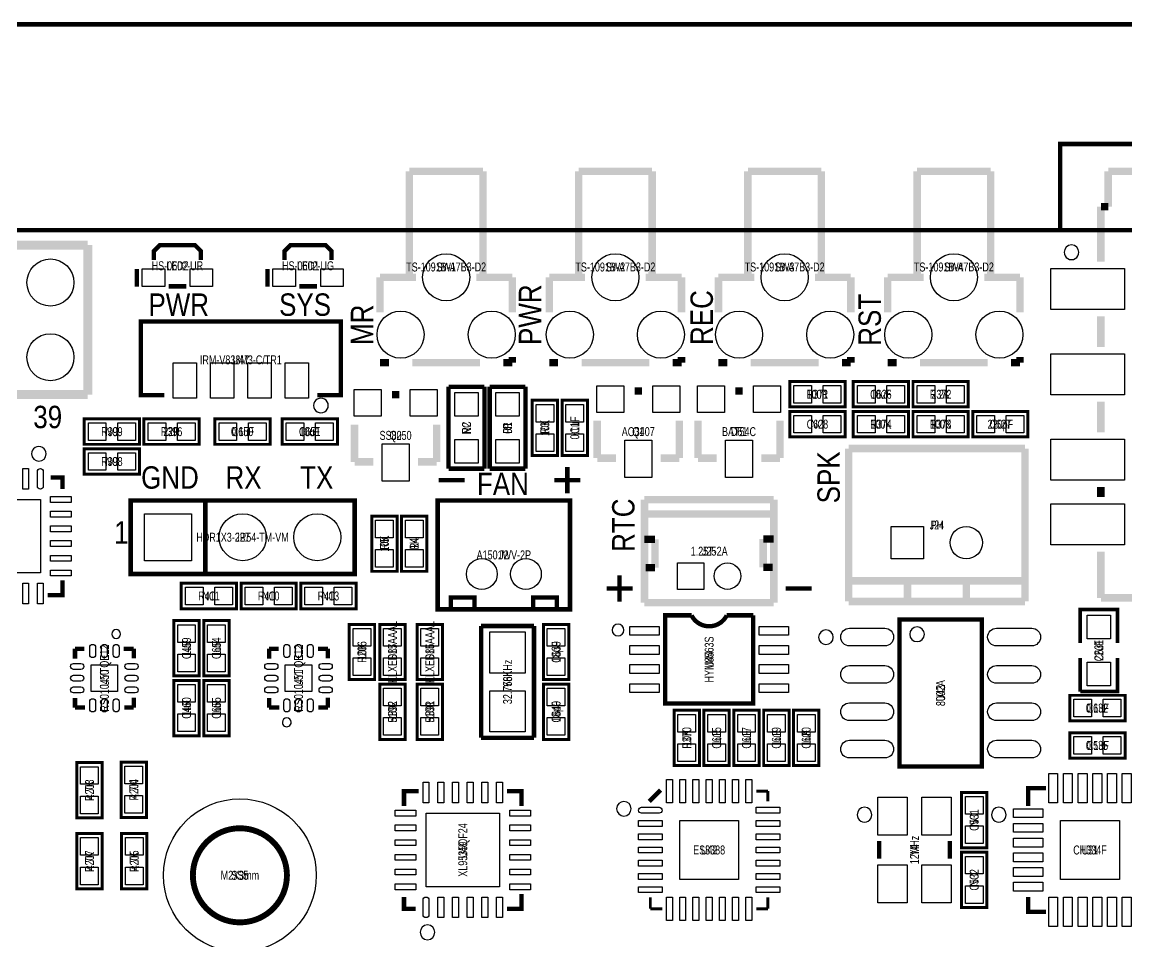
# Model space of a CAD drawing. Extents: x 0 to 125, y -10 to 88.
# Drawn here: x 55.75 to 93.33, y 55.8 to 87.08 of the extents above; entities that cross this region are included whole.
import ezdxf
from ezdxf.enums import TextEntityAlignment as Align

# ---------------------------------------------------------------- set-up
doc = ezdxf.new("R2010")
doc.units = 0
for name, color, linetype in [('BG_OUTLINE', 12, 'CONTINUOUS'), ('BG_SILKSCREEN_TOP', 7, 'CONTINUOUS'), ('CV_SILKSCREEN_TOP', 52, 'CONTINUOUS'), ('PG_SILKSCREEN_TOP', 7, 'CONTINUOUS'), ('PIN_TOP', 92, 'CONTINUOUS'), ('RD_SILKSCREEN_TOP', 12, 'CONTINUOUS')]:
    doc.layers.add(name, color=color, linetype=linetype)

msp = doc.modelspace()

# ---------------------------------------------------------------- linework, layer by layer
at = {"layer": 'BG_OUTLINE', "const_width": 0.1524}
for points in [[(2.999994, 80.000094), (2.999994, 81.500091), (0, 81.500091), (0, 85.000084, -0.414214), (1.999996, 87.00008), (123.000008, 87.00008, -0.414214), (125.000004, 85.000084), (125.000004, 81.500091), (122.00001, 81.500091), (122.00001, 80.000094)], [(125.000004, 77.0001), (125.000004, 2.999994, -0.414214), (122.00001, 0), (2.999994, 0, -0.414214), (0, 2.999994), (0, 77.0001, -0.414214), (2.999994, 80.000094), (122.00001, 80.000094, -0.414214), (125.000004, 77.0001)]]:
    msp.add_lwpolyline(points, format="xyb", dxfattribs=at)
msp.add_lwpolyline([(91.059, 80.01), (91.059, 82.931), (99.949, 82.931), (99.949, 80.01)], dxfattribs=at)
at = {"layer": 'BG_SILKSCREEN_TOP', "const_width": 0.1524}
for points in [[(74.295, 71.0565), (74.295, 71.9455)], [(69.9135, 71.501), (70.8025, 71.501)], [(73.8505, 71.501), (74.7395, 71.501)], [(76.073, 67.3735), (76.073, 68.2625)], [(75.6285, 67.818), (76.5175, 67.818)], [(81.7245, 67.818), (82.6135, 67.818)]]:
    msp.add_lwpolyline(points, dxfattribs=at)
at = {"layer": 'PG_SILKSCREEN_TOP'}
for points, const_width in [([(71.423886, 82.00009), (68.923789, 82.00009)], 0.254), ([(68.923789, 82.00009), (68.923789, 78.400199)], 0.254), ([(71.423886, 82.00009), (71.423886, 78.400199)], 0.254), ([(77.181202, 82.00009), (74.681105, 82.00009)], 0.254), ([(74.681105, 82.00009), (74.681105, 78.400199)], 0.254), ([(77.181202, 82.00009), (77.181202, 78.400199)], 0.254), ([(82.938518, 82.00009), (80.438422, 82.00009)], 0.254), ([(80.438422, 82.00009), (80.438422, 78.400199)], 0.254), ([(82.938518, 82.00009), (82.938518, 78.400199)], 0.254), ([(88.695835, 82.00009), (86.195738, 82.00009)], 0.254), ([(86.195738, 82.00009), (86.195738, 78.400199)], 0.254), ([(88.695835, 82.00009), (88.695835, 78.400199)], 0.254), ([(92.696868, 82.00009), (92.696868, 80.799889)], 0.254), ([(98.196781, 82.00009), (92.696868, 82.00009)], 0.254), ([(92.446983, 80.799889), (92.446983, 78.930983)], 0.254), ([(92.696868, 80.799889), (92.446983, 80.799889)], 0.254), ([(7.181977, 79.492094), (57.981977, 79.492094)], 0.3048), ([(57.981977, 79.492094), (57.981977, 74.412094)], 0.3048), ([(60.229877, 78.991384), (60.229877, 79.291205), (60.430588, 79.491789), (61.629366, 79.491789), (61.830077, 79.291205), (61.830077, 78.991384)], 0.149911), ([(64.674877, 78.991384), (64.674877, 79.291205), (64.875588, 79.491789), (66.074366, 79.491789), (66.275077, 79.291205), (66.275077, 78.991384)], 0.149911), ([(59.653272, 78.681605), (59.653272, 78.082089)], 0.149911), ([(64.098272, 78.681605), (64.098272, 78.082089)], 0.149911), ([(67.923766, 78.400199), (67.923766, 77.206399)], 0.254), ([(69.142788, 78.400199), (67.923766, 78.400199)], 0.254), ([(72.423884, 78.400199), (71.204988, 78.400199)], 0.254), ([(72.423884, 78.400199), (72.423884, 77.206399)], 0.254), ([(73.681082, 78.400199), (73.681082, 77.206399)], 0.254), ([(74.900104, 78.400199), (73.681082, 78.400199)], 0.254), ([(78.1812, 78.400199), (76.962305, 78.400199)], 0.254), ([(78.1812, 78.400199), (78.1812, 77.206399)], 0.254), ([(79.438398, 78.400199), (79.438398, 77.206399)], 0.254), ([(80.657421, 78.400199), (79.438398, 78.400199)], 0.254), ([(83.938516, 78.400199), (82.719621, 78.400199)], 0.254), ([(83.938516, 78.400199), (83.938516, 77.206399)], 0.254), ([(85.195715, 78.400199), (85.195715, 77.206399)], 0.254), ([(86.414737, 78.400199), (85.195715, 78.400199)], 0.254), ([(89.695833, 78.400199), (88.476938, 78.400199)], 0.254), ([(89.695833, 78.400199), (89.695833, 77.206399)], 0.254), ([(60.730282, 78.0923), (61.329672, 78.0923)], 0.149911), ([(65.175282, 78.0923), (65.774672, 78.0923)], 0.149911), ([(92.446983, 77.06868), (92.446983, 76.03109)], 0.254), ([(65.788972, 74.393069), (66.58897, 74.393069), (66.58897, 76.893064), (59.788984, 76.893064), (59.788984, 74.393069), (60.588982, 74.393069)], 0.150012), ([(68.226788, 75.500281), (67.923766, 75.500281)], 0.254), ([(71.326883, 75.500281), (69.020766, 75.500281)], 0.254), ([(72.423884, 75.500281), (72.120887, 75.500281)], 0.254), ([(72.423884, 75.693803), (72.423884, 75.500281)], 0.254), ([(73.984104, 75.500281), (73.681082, 75.500281)], 0.254), ([(77.084199, 75.500281), (74.778083, 75.500281)], 0.254), ([(78.1812, 75.500281), (77.878203, 75.500281)], 0.254), ([(78.1812, 75.693803), (78.1812, 75.500281)], 0.254), ([(79.74142, 75.500281), (79.438398, 75.500281)], 0.254), ([(82.841516, 75.500281), (80.535399, 75.500281)], 0.254), ([(83.938516, 75.500281), (83.63552, 75.500281)], 0.254), ([(83.938516, 75.693803), (83.938516, 75.500281)], 0.254), ([(85.498737, 75.500281), (85.195715, 75.500281)], 0.254), ([(88.598832, 75.500281), (86.292715, 75.500281)], 0.254), ([(89.695833, 75.500281), (89.392836, 75.500281)], 0.254), ([(89.695833, 75.693803), (89.695833, 75.500281)], 0.254), ([(83.7438, 73.9902), (81.8642, 73.9902), (81.8642, 74.8538), (83.7438, 74.8538), (83.7438, 73.9902)], 0.1016), ([(85.9028, 73.9902), (84.0232, 73.9902), (84.0232, 74.8538), (85.9028, 74.8538), (85.9028, 73.9902)], 0.1016), ([(86.0552, 74.8538), (87.9348, 74.8538), (87.9348, 73.9902), (86.0552, 73.9902), (86.0552, 74.8538)], 0.1016), ([(57.981977, 74.412094), (7.181977, 74.412094)], 0.3048), ([(68.58, 74.4093), (68.326, 74.4093)], 0.254), ([(70.2564, 71.8947), (70.2564, 74.676)], 0.1524), ([(70.2564, 74.676), (71.4756, 74.676)], 0.1524), ([(71.4756, 74.676), (71.4756, 71.8947)], 0.1524), ([(71.6534, 71.8947), (71.6534, 74.676)], 0.1524), ([(71.6534, 74.676), (72.8726, 74.676)], 0.1524), ([(72.8726, 74.676), (72.8726, 71.8947)], 0.1524), ([(76.835, 74.5363), (76.581, 74.5363)], 0.254), ([(80.264, 74.5363), (80.01, 74.5363)], 0.254), ([(73.9648, 74.2188), (73.9648, 72.3392), (73.1012, 72.3392), (73.1012, 74.2188), (73.9648, 74.2188)], 0.1016), ([(74.9808, 74.2188), (74.9808, 72.3392), (74.1172, 72.3392), (74.1172, 74.2188), (74.9808, 74.2188)], 0.1016), ([(92.446983, 74.168787), (92.446983, 73.131375)], 0.254), ([(83.7438, 72.9742), (81.8642, 72.9742), (81.8642, 73.8378), (83.7438, 73.8378), (83.7438, 72.9742)], 0.1016), ([(85.9028, 72.9742), (84.0232, 72.9742), (84.0232, 73.8378), (85.9028, 73.8378), (85.9028, 72.9742)], 0.1016), ([(87.9348, 72.9742), (86.0552, 72.9742), (86.0552, 73.8378), (87.9348, 73.8378), (87.9348, 72.9742)], 0.1016), ([(88.0872, 73.8378), (89.9668, 73.8378), (89.9668, 72.9742), (88.0872, 72.9742), (88.0872, 73.8378)], 0.1016), ([(59.7408, 72.7202), (57.8612, 72.7202), (57.8612, 73.5838), (59.7408, 73.5838), (59.7408, 72.7202)], 0.1016), ([(61.7728, 72.7202), (59.8932, 72.7202), (59.8932, 73.5838), (61.7728, 73.5838), (61.7728, 72.7202)], 0.1016), ([(64.1858, 72.7202), (62.3062, 72.7202), (62.3062, 73.5838), (64.1858, 73.5838), (64.1858, 72.7202)], 0.1016), ([(64.5922, 73.5838), (66.4718, 73.5838), (66.4718, 72.7202), (64.5922, 72.7202), (64.5922, 73.5838)], 0.1016), ([(67.056, 72.1233), (67.056, 73.3933)], 0.254), ([(69.85, 72.1233), (69.85, 73.3933)], 0.254), ([(75.311, 72.2503), (75.311, 73.5203)], 0.254), ([(78.105, 72.2503), (78.105, 73.5203)], 0.254), ([(78.74, 72.2503), (78.74, 73.5203)], 0.254), ([(81.534, 72.2503), (81.534, 73.5203)], 0.254), ([(59.7408, 71.7042), (57.8612, 71.7042), (57.8612, 72.5678), (59.7408, 72.5678), (59.7408, 71.7042)], 0.1016), ([(83.868006, 72.576893), (83.868006, 67.377005)], 0.254), ([(89.867994, 72.576893), (83.868006, 72.576893)], 0.254), ([(89.867994, 67.377005), (89.867994, 72.576893)], 0.254), ([(67.691, 72.1233), (67.056, 72.1233)], 0.254), ([(69.215, 72.1233), (69.85, 72.1233)], 0.254), ([(75.946, 72.2503), (75.311, 72.2503)], 0.254), ([(77.47, 72.2503), (78.105, 72.2503)], 0.254), ([(79.375, 72.2503), (78.74, 72.2503)], 0.254), ([(80.899, 72.2503), (81.534, 72.2503)], 0.254), ([(71.4756, 71.8947), (70.2564, 71.8947)], 0.1524), ([(72.8726, 71.8947), (71.6534, 71.8947)], 0.1524), ([(57.117894, 71.195895), (57.117894, 71.595894), (56.717895, 71.595894)], 0.150012), ([(92.446983, 71.269073), (92.446983, 70.931278)], 0.254), ([(61.981004, 68.310989), (61.981004, 70.811009), (67.061004, 70.811009), (67.061004, 68.310989), (59.441004, 68.310989), (59.441004, 70.811009), (61.981004, 70.811009)], 0.150012), ([(74.385907, 67.111016), (69.886093, 67.111016), (69.886093, 70.811009), (74.385907, 70.811009), (74.385907, 67.111016)], 0.150089), ([(76.920115, 67.339159), (76.920115, 70.838949)], 0.254), ([(76.920115, 70.838949), (81.320107, 70.838949)], 0.254), ([(81.322901, 70.836968), (81.322901, 67.337051)], 0.254), ([(68.5038, 70.2818), (68.5038, 68.4022), (67.6402, 68.4022), (67.6402, 70.2818), (68.5038, 70.2818)], 0.1016), ([(68.6562, 68.4022), (68.6562, 70.2818), (69.5198, 70.2818), (69.5198, 68.4022), (68.6562, 68.4022)], 0.1016), ([(76.920115, 70.349745), (81.320107, 70.349567)], 0.254), ([(76.919099, 69.488761), (77.279805, 69.488761)], 0.254), ([(77.279805, 69.488761), (77.280008, 68.529149)], 0.254), ([(80.959706, 68.539563), (80.960011, 69.49915)], 0.254), ([(80.960011, 69.49915), (81.320716, 69.49915)], 0.254), ([(92.446983, 69.068874), (92.446983, 67.499992)], 0.254), ([(76.959714, 68.528667), (77.280008, 68.529149)], 0.254), ([(80.959706, 68.539563), (81.28, 68.539055)], 0.254), ([(57.117894, 68.095901), (57.117894, 67.595902), (56.617895, 67.595902)], 0.150012), ([(63.0428, 67.1322), (61.1632, 67.1322), (61.1632, 67.9958), (63.0428, 67.9958), (63.0428, 67.1322)], 0.1016), ([(63.1952, 67.9958), (65.0748, 67.9958), (65.0748, 67.1322), (63.1952, 67.1322), (63.1952, 67.9958)], 0.1016), ([(67.1068, 67.1322), (65.2272, 67.1322), (65.2272, 67.9958), (67.1068, 67.9958), (67.1068, 67.1322)], 0.1016), ([(83.868006, 68.077004), (89.867994, 68.077004)], 0.254), ([(85.868002, 68.077004), (85.868002, 67.377005)], 0.254), ([(87.867998, 68.077004), (87.867998, 67.377005)], 0.254), ([(70.335902, 67.111016), (70.335902, 67.510812), (71.136002, 67.510812), (71.136002, 67.111016)], 0.150089), ([(73.936098, 67.111016), (73.936098, 67.510812), (73.135998, 67.510812), (73.135998, 67.111016)], 0.150089), ([(76.920115, 67.339159), (81.320107, 67.339159)], 0.254), ([(83.868006, 67.377005), (89.867994, 67.377005)], 0.254), ([(92.446983, 67.499992), (98.446971, 67.499992)], 0.254), ([(80.620108, 66.904997), (80.620108, 63.905003), (77.620114, 63.905003), (77.620114, 66.904997), (78.520112, 66.904997)], 0.150012), ([(79.72011, 66.904997), (80.620108, 66.904997)], 0.150012), ([(91.7448, 65.9638), (91.7448, 67.1068), (93.0148, 67.1068), (93.0148, 65.9638)], 0.127), ([(60.9092, 64.8462), (60.9092, 66.7258), (61.7728, 66.7258), (61.7728, 64.8462), (60.9092, 64.8462)], 0.1016), ([(61.9252, 64.8462), (61.9252, 66.7258), (62.7888, 66.7258), (62.7888, 64.8462), (61.9252, 64.8462)], 0.1016), ([(67.7418, 66.5988), (67.7418, 64.7192), (66.8782, 64.7192), (66.8782, 66.5988), (67.7418, 66.5988)], 0.1016), ([(68.777891, 66.5988), (68.777891, 64.7192), (67.914291, 64.7192), (67.914291, 66.5988), (68.777891, 66.5988)], 0.1016), ([(70.047891, 66.5988), (70.047891, 64.7192), (69.184291, 64.7192), (69.184291, 66.5988), (70.047891, 66.5988)], 0.1016), ([(71.36384, 66.54292), (73.16216, 66.54292)], 0.14986), ([(71.36384, 62.74308), (71.36384, 66.54292)], 0.14986), ([(73.16216, 66.54292), (73.16216, 62.74308)], 0.14986), ([(73.4822, 64.7192), (73.4822, 66.5988), (74.3458, 66.5988), (74.3458, 64.7192), (73.4822, 64.7192)], 0.1016), ([(88.394997, 66.761995), (88.394997, 61.762005), (85.595003, 61.762005), (85.595003, 66.761995), (88.394997, 66.761995)], 0.150012), ([(57.547002, 65.769998), (57.547002, 65.428012)], 0.150012), ([(57.547002, 65.769998), (57.869912, 65.769998)], 0.150012), ([(59.546998, 65.769998), (59.205012, 65.769998)], 0.150012), ([(59.546998, 65.769998), (59.546998, 65.447088)], 0.150012), ([(64.151002, 65.769998), (64.151002, 65.428012)], 0.150012), ([(64.151002, 65.769998), (64.473912, 65.769998)], 0.150012), ([(66.150998, 65.769998), (65.809012, 65.769998)], 0.150012), ([(66.150998, 65.769998), (66.150998, 65.447088)], 0.150012), ([(93.0148, 65.4558), (93.0148, 64.3128), (91.7448, 64.3128)], 0.127), ([(91.7448, 64.3128), (91.7448, 65.4558)], 0.127), ([(61.7728, 64.6938), (61.7728, 62.8142), (60.9092, 62.8142), (60.9092, 64.6938), (61.7728, 64.6938)], 0.1016), ([(62.7888, 64.6938), (62.7888, 62.8142), (61.9252, 62.8142), (61.9252, 64.6938), (62.7888, 64.6938)], 0.1016), ([(68.777891, 64.5668), (68.777891, 62.6872), (67.914291, 62.6872), (67.914291, 64.5668), (68.777891, 64.5668)], 0.1016), ([(70.047891, 64.5668), (70.047891, 62.6872), (69.184291, 62.6872), (69.184291, 64.5668), (70.047891, 64.5668)], 0.1016), ([(74.3458, 64.5668), (74.3458, 62.6872), (73.4822, 62.6872), (73.4822, 64.5668), (74.3458, 64.5668)], 0.1016), ([(57.547002, 63.770002), (57.547002, 64.092912)], 0.150012), ([(59.546998, 63.770002), (59.546998, 64.111988)], 0.150012), ([(64.151002, 63.770002), (64.151002, 64.092912)], 0.150012), ([(66.150998, 63.770002), (66.150998, 64.111988)], 0.150012), ([(91.3892, 64.1858), (93.2688, 64.1858), (93.2688, 63.3222), (91.3892, 63.3222), (91.3892, 64.1858)], 0.1016), ([(57.547002, 63.770002), (57.888988, 63.770002)], 0.150012), ([(59.546998, 63.770002), (59.224088, 63.770002)], 0.150012), ([(64.151002, 63.770002), (64.492988, 63.770002)], 0.150012), ([(66.150998, 63.770002), (65.828088, 63.770002)], 0.150012), ([(78.7908, 63.6778), (78.7908, 61.7982), (77.9272, 61.7982), (77.9272, 63.6778), (78.7908, 63.6778)], 0.1016), ([(78.9432, 61.7982), (78.9432, 63.6778), (79.8068, 63.6778), (79.8068, 61.7982), (78.9432, 61.7982)], 0.1016), ([(79.9592, 61.7982), (79.9592, 63.6778), (80.8228, 63.6778), (80.8228, 61.7982), (79.9592, 61.7982)], 0.1016), ([(80.9752, 61.7982), (80.9752, 63.6778), (81.8388, 63.6778), (81.8388, 61.7982), (80.9752, 61.7982)], 0.1016), ([(81.9912, 61.7982), (81.9912, 63.6778), (82.8548, 63.6778), (82.8548, 61.7982), (81.9912, 61.7982)], 0.1016), ([(73.16216, 62.74308), (71.36384, 62.74308)], 0.14986), ([(93.2688, 62.0522), (91.3892, 62.0522), (91.3892, 62.9158), (93.2688, 62.9158), (93.2688, 62.0522)], 0.1016), ([(57.6072, 60.0202), (57.6072, 61.8998), (58.4708, 61.8998), (58.4708, 60.0202), (57.6072, 60.0202)], 0.1016), ([(59.115198, 60.036202), (59.115198, 61.915802), (59.978798, 61.915802), (59.978798, 60.036202), (59.115198, 60.036202)], 0.1016), ([(68.739106, 60.427895), (68.739106, 60.927894), (69.239105, 60.927894)], 0.150012), ([(72.239099, 60.927894), (72.739098, 60.927894), (72.739098, 60.427895)], 0.150012), ([(77.088111, 60.579), (77.469111, 60.96)], 0.1524), ([(81.120107, 60.927996), (80.720311, 60.927996)], 0.100101), ([(81.120107, 60.927996), (81.120107, 60.584588)], 0.100101), ([(87.7062, 59.0042), (87.7062, 60.8838), (88.5698, 60.8838), (88.5698, 59.0042), (87.7062, 59.0042)], 0.1016), ([(90.575003, 61.027996), (89.975004, 61.027996), (89.975004, 60.427997)], 0.150012), ([(58.4708, 59.4868), (58.4708, 57.6072), (57.6072, 57.6072), (57.6072, 59.4868), (58.4708, 59.4868)], 0.1016), ([(59.9948, 59.4868), (59.9948, 57.6072), (59.1312, 57.6072), (59.1312, 59.4868), (59.9948, 59.4868)], 0.1016), ([(84.906002, 59.227999), (84.906002, 58.628001)], 0.150012), ([(87.305998, 59.227999), (87.305998, 58.628001)], 0.150012), ([(88.5698, 58.8518), (88.5698, 56.9722), (87.7062, 56.9722), (87.7062, 58.8518), (88.5698, 58.8518)], 0.1016), ([(68.739106, 57.327902), (68.739106, 56.927902), (69.139105, 56.927902)], 0.150012), ([(72.239099, 56.927902), (72.739098, 56.927902), (72.739098, 57.427901)], 0.150012), ([(77.120115, 56.928004), (77.120115, 57.313297)], 0.100101), ([(81.120107, 56.928004), (81.120107, 57.313297)], 0.100101), ([(89.975004, 57.328003), (89.975004, 56.828004), (90.575003, 56.828004)], 0.150012), ([(77.120115, 56.928004), (77.533398, 56.928004)], 0.100101), ([(81.120107, 56.928004), (80.720311, 56.928004)], 0.100101)]:
    msp.add_lwpolyline(points, dxfattribs=dict(at, const_width=const_width))
for points in [[(91.696972, 79.250083, 1), (91.196982, 79.250078, 1)], [(66.163012, 74.041, 1), (65.662995, 74.040995, 1)], [(56.567883, 72.395893, 1), (56.067914, 72.395904, 1)], [(76.220117, 66.404998, 1), (75.820105, 66.405002, 1)], [(59.096986, 66.269997, 1), (58.797014, 66.270003, 1)], [(83.344995, 66.161996, 1), (82.845005, 66.162004, 1)], [(86.444988, 66.261996, 1), (85.945012, 66.262004, 1)], [(64.900988, 63.270003, 1), (64.601012, 63.269997, 1)], [(76.470104, 60.327997, 1), (75.970118, 60.328003, 1)], [(84.65599, 60.127998, 1), (84.15601, 60.128002, 1)], [(89.224993, 60.127998, 1), (88.725007, 60.128002, 1)], [(69.789091, 56.127904, 1), (69.289112, 56.127893, 1)]]:
    msp.add_lwpolyline(points, format="xyb", close=True, dxfattribs=at)
for points, const_width in [([(79.72011, 66.904997, -0.618031), (78.520112, 66.904997)], 0.150012), ([(64.75697, 58.066457, 0.999996), (61.556976, 58.066457, 1.000004), (64.75697, 58.066457)], 0.2)]:
    msp.add_lwpolyline(points, format="xyb", dxfattribs=dict(at, const_width=const_width))
at = {"layer": 'PIN_TOP'}
for points in [[(59.829675, 78.091995), (59.829675, 78.691994), (60.599676, 78.691994), (60.599676, 78.091995)], [(61.460253, 78.091995), (61.460253, 78.691994), (62.230254, 78.691994), (62.230254, 78.091995)], [(64.274675, 78.091995), (64.274675, 78.691994), (65.044676, 78.691994), (65.044676, 78.091995)], [(65.905253, 78.091995), (65.905253, 78.691994), (66.675254, 78.691994), (66.675254, 78.091995)], [(93.247223, 78.699792), (93.247223, 77.299795), (90.747126, 77.299795), (90.747126, 78.699792)], [(93.247223, 75.799874), (93.247223, 74.399877), (90.747126, 74.399877), (90.747126, 75.799874)], [(60.883978, 74.29307), (60.883978, 75.493067), (61.683976, 75.493067), (61.683976, 74.29307)], [(62.153978, 74.29307), (62.153978, 75.493067), (62.953976, 75.493067), (62.953976, 74.29307)], [(63.423978, 74.29307), (63.423978, 75.493067), (64.223976, 75.493067), (64.223976, 74.29307)], [(64.693978, 74.29307), (64.693978, 75.493067), (65.493976, 75.493067), (65.493976, 74.29307)], [(67.9577, 74.5871), (67.9577, 73.6727), (67.0433, 73.6727), (67.0433, 74.5871)], [(69.8627, 74.5871), (69.8627, 73.6727), (68.9483, 73.6727), (68.9483, 74.5871)], [(71.26605, 73.67905), (70.46595, 73.67905), (70.46595, 74.47915), (71.26605, 74.47915)], [(72.66305, 73.67905), (71.86295, 73.67905), (71.86295, 74.47915), (72.66305, 74.47915)], [(76.2127, 74.7141), (76.2127, 73.7997), (75.2983, 73.7997), (75.2983, 74.7141)], [(78.1177, 74.7141), (78.1177, 73.7997), (77.2033, 73.7997), (77.2033, 74.7141)], [(79.6417, 74.7141), (79.6417, 73.7997), (78.7273, 73.7997), (78.7273, 74.7141)], [(81.5467, 74.7141), (81.5467, 73.7997), (80.6323, 73.7997), (80.6323, 74.7141)], [(82.603823, 74.721695), (82.603823, 74.122305), (82.004433, 74.122305), (82.004433, 74.721695)], [(83.603567, 74.721695), (83.603567, 74.122305), (83.004177, 74.122305), (83.004177, 74.721695)], [(84.762823, 74.721695), (84.762823, 74.122305), (84.163433, 74.122305), (84.163433, 74.721695)], [(85.762567, 74.721695), (85.762567, 74.122305), (85.163177, 74.122305), (85.163177, 74.721695)], [(86.195433, 74.122305), (86.195433, 74.721695), (86.794823, 74.721695), (86.794823, 74.122305)], [(87.195177, 74.122305), (87.195177, 74.721695), (87.794567, 74.721695), (87.794567, 74.122305)], [(73.233305, 74.078567), (73.832695, 74.078567), (73.832695, 73.479177), (73.233305, 73.479177)], [(74.249305, 74.078567), (74.848695, 74.078567), (74.848695, 73.479177), (74.249305, 73.479177)], [(82.603823, 73.705695), (82.603823, 73.106305), (82.004433, 73.106305), (82.004433, 73.705695)], [(83.603567, 73.705695), (83.603567, 73.106305), (83.004177, 73.106305), (83.004177, 73.705695)], [(84.762823, 73.705695), (84.762823, 73.106305), (84.163433, 73.106305), (84.163433, 73.705695)], [(85.762567, 73.705695), (85.762567, 73.106305), (85.163177, 73.106305), (85.163177, 73.705695)], [(86.794823, 73.705695), (86.794823, 73.106305), (86.195433, 73.106305), (86.195433, 73.705695)], [(87.794567, 73.705695), (87.794567, 73.106305), (87.195177, 73.106305), (87.195177, 73.705695)], [(88.227433, 73.106305), (88.227433, 73.705695), (88.826823, 73.705695), (88.826823, 73.106305)], [(89.227177, 73.106305), (89.227177, 73.705695), (89.826567, 73.705695), (89.826567, 73.106305)], [(58.600823, 73.451695), (58.600823, 72.852305), (58.001433, 72.852305), (58.001433, 73.451695)], [(59.600567, 73.451695), (59.600567, 72.852305), (59.001177, 72.852305), (59.001177, 73.451695)], [(60.632823, 73.451695), (60.632823, 72.852305), (60.033433, 72.852305), (60.033433, 73.451695)], [(61.632567, 73.451695), (61.632567, 72.852305), (61.033177, 72.852305), (61.033177, 73.451695)], [(63.045823, 73.451695), (63.045823, 72.852305), (62.446433, 72.852305), (62.446433, 73.451695)], [(64.045567, 73.451695), (64.045567, 72.852305), (63.446177, 72.852305), (63.446177, 73.451695)], [(64.732433, 72.852305), (64.732433, 73.451695), (65.331823, 73.451695), (65.331823, 72.852305)], [(65.732177, 72.852305), (65.732177, 73.451695), (66.331567, 73.451695), (66.331567, 72.852305)], [(73.233305, 73.078823), (73.832695, 73.078823), (73.832695, 72.479433), (73.233305, 72.479433)], [(74.249305, 73.078823), (74.848695, 73.078823), (74.848695, 72.479433), (74.249305, 72.479433)], [(68.9102, 72.7329), (68.9102, 71.4629), (67.9958, 71.4629), (67.9958, 72.7329)], [(71.26605, 72.07885), (70.46595, 72.07885), (70.46595, 72.87895), (71.26605, 72.87895)], [(72.66305, 72.07885), (71.86295, 72.07885), (71.86295, 72.87895), (72.66305, 72.87895)], [(77.1652, 72.8599), (77.1652, 71.5899), (76.2508, 71.5899), (76.2508, 72.8599)], [(80.5942, 72.8599), (80.5942, 71.5899), (79.6798, 71.5899), (79.6798, 72.8599)], [(93.247223, 72.899981), (93.247223, 71.499984), (90.747126, 71.499984), (90.747126, 72.899981)], [(58.600823, 72.435695), (58.600823, 71.836305), (58.001433, 71.836305), (58.001433, 72.435695)], [(59.600567, 72.435695), (59.600567, 71.836305), (59.001177, 71.836305), (59.001177, 72.435695)], [(55.76791, 71.895906), (55.967909, 71.895906), (55.967909, 71.195908), (55.76791, 71.195908)], [(53.867888, 68.345888), (53.867888, 70.845883), (56.367883, 70.845883), (56.367883, 68.345888)], [(56.717895, 70.745909), (56.717895, 70.945908), (57.417894, 70.945908), (57.417894, 70.745909)], [(93.247223, 70.700087), (93.247223, 69.30009), (90.747126, 69.30009), (90.747126, 70.700087)], [(56.717895, 70.24591), (56.717895, 70.445909), (57.417894, 70.445909), (57.417894, 70.24591)], [(59.911005, 68.761), (59.911005, 70.360997), (61.511002, 70.360997), (61.511002, 68.761)], [(56.717895, 69.745911), (56.717895, 69.94591), (57.417894, 69.94591), (57.417894, 69.745911)], [(67.772305, 70.141567), (68.371695, 70.141567), (68.371695, 69.542177), (67.772305, 69.542177)], [(69.387695, 69.542177), (68.788305, 69.542177), (68.788305, 70.141567), (69.387695, 70.141567)], [(85.31799, 68.82699), (85.31799, 69.926987), (86.417988, 69.926987), (86.417988, 68.82699)], [(56.717895, 69.245886), (56.717895, 69.445886), (57.417894, 69.445886), (57.417894, 69.245886)], [(56.717895, 68.745887), (56.717895, 68.945887), (57.417894, 68.945887), (57.417894, 68.745887)], [(67.772305, 69.141823), (68.371695, 69.141823), (68.371695, 68.542433), (67.772305, 68.542433)], [(69.387695, 68.542433), (68.788305, 68.542433), (68.788305, 69.141823), (69.387695, 69.141823)], [(56.717895, 68.245888), (56.717895, 68.445888), (57.417894, 68.445888), (57.417894, 68.245888)], [(78.044904, 67.789044), (78.044904, 68.689042), (78.944902, 68.689042), (78.944902, 67.789044)], [(55.76791, 67.995889), (55.967909, 67.995889), (55.967909, 67.29589), (55.76791, 67.29589)], [(56.267909, 67.995889), (56.467908, 67.995889), (56.467908, 67.29589), (56.267909, 67.29589)], [(61.902823, 67.863695), (61.902823, 67.264305), (61.303433, 67.264305), (61.303433, 67.863695)], [(62.902567, 67.863695), (62.902567, 67.264305), (62.303177, 67.264305), (62.303177, 67.863695)], [(63.335433, 67.264305), (63.335433, 67.863695), (63.934823, 67.863695), (63.934823, 67.264305)], [(64.335177, 67.264305), (64.335177, 67.863695), (64.934567, 67.863695), (64.934567, 67.264305)], [(65.966823, 67.863695), (65.966823, 67.264305), (65.367433, 67.264305), (65.367433, 67.863695)], [(66.966567, 67.863695), (66.966567, 67.264305), (66.367177, 67.264305), (66.367177, 67.863695)], [(92.77985, 66.10985), (91.97975, 66.10985), (91.97975, 66.90995), (92.77985, 66.90995)], [(61.640695, 65.986177), (61.041305, 65.986177), (61.041305, 66.585567), (61.640695, 66.585567)], [(62.656695, 65.986177), (62.057305, 65.986177), (62.057305, 66.585567), (62.656695, 66.585567)], [(76.420116, 66.530004), (77.420114, 66.530004), (77.420114, 66.230005), (76.420116, 66.230005)], [(80.820108, 66.530004), (81.820106, 66.530004), (81.820106, 66.230005), (80.820108, 66.230005)], [(67.010305, 66.458567), (67.609695, 66.458567), (67.609695, 65.859177), (67.010305, 65.859177)], [(68.046397, 66.458567), (68.645786, 66.458567), (68.645786, 65.859177), (68.046397, 65.859177)], [(69.316397, 66.458567), (69.915786, 66.458567), (69.915786, 65.859177), (69.316397, 65.859177)], [(71.663052, 66.343784), (72.862948, 66.343784), (72.862948, 64.943736), (71.663052, 64.943736)], [(74.213695, 65.859177), (73.614305, 65.859177), (73.614305, 66.458567), (74.213695, 66.458567)], [(76.420116, 65.879993), (77.420114, 65.879993), (77.420114, 65.579993), (76.420116, 65.579993)], [(80.820108, 65.879993), (81.820106, 65.879993), (81.820106, 65.579993), (80.820108, 65.579993)], [(61.640695, 64.986433), (61.041305, 64.986433), (61.041305, 65.585823), (61.640695, 65.585823)], [(62.656695, 64.986433), (62.057305, 64.986433), (62.057305, 65.585823), (62.656695, 65.585823)], [(67.010305, 65.458823), (67.609695, 65.458823), (67.609695, 64.859433), (67.010305, 64.859433)], [(68.046397, 65.458823), (68.645786, 65.458823), (68.645786, 64.859433), (68.046397, 64.859433)], [(69.316397, 65.458823), (69.915786, 65.458823), (69.915786, 64.859433), (69.316397, 64.859433)], [(74.213695, 64.859433), (73.614305, 64.859433), (73.614305, 65.458823), (74.213695, 65.458823)], [(58.097001, 65.219999), (58.996999, 65.219999), (58.996999, 64.320001), (58.097001, 64.320001)], [(65.600999, 64.320001), (64.701001, 64.320001), (64.701001, 65.219999), (65.600999, 65.219999)], [(76.420116, 65.230007), (77.420114, 65.230007), (77.420114, 64.930007), (76.420116, 64.930007)], [(80.820108, 65.230007), (81.820106, 65.230007), (81.820106, 64.930007), (80.820108, 64.930007)], [(92.77985, 64.50965), (91.97975, 64.50965), (91.97975, 65.30975), (92.77985, 65.30975)], [(61.041305, 64.553567), (61.640695, 64.553567), (61.640695, 63.954177), (61.041305, 63.954177)], [(62.057305, 64.553567), (62.656695, 64.553567), (62.656695, 63.954177), (62.057305, 63.954177)], [(68.046397, 64.426567), (68.645786, 64.426567), (68.645786, 63.827177), (68.046397, 63.827177)], [(69.316397, 64.426567), (69.915786, 64.426567), (69.915786, 63.827177), (69.316397, 63.827177)], [(71.663052, 64.342264), (72.862948, 64.342264), (72.862948, 62.942216), (71.663052, 62.942216)], [(73.614305, 64.426567), (74.213695, 64.426567), (74.213695, 63.827177), (73.614305, 63.827177)], [(76.420116, 64.579995), (77.420114, 64.579995), (77.420114, 64.279996), (76.420116, 64.279996)], [(80.820108, 64.579995), (81.820106, 64.579995), (81.820106, 64.279996), (80.820108, 64.279996)], [(91.529433, 63.454305), (91.529433, 64.053695), (92.128823, 64.053695), (92.128823, 63.454305)], [(92.529177, 63.454305), (92.529177, 64.053695), (93.128567, 64.053695), (93.128567, 63.454305)], [(61.041305, 63.553823), (61.640695, 63.553823), (61.640695, 62.954433), (61.041305, 62.954433)], [(62.057305, 63.553823), (62.656695, 63.553823), (62.656695, 62.954433), (62.057305, 62.954433)], [(78.059305, 63.537567), (78.658695, 63.537567), (78.658695, 62.938177), (78.059305, 62.938177)], [(79.674695, 62.938177), (79.075305, 62.938177), (79.075305, 63.537567), (79.674695, 63.537567)], [(80.690695, 62.938177), (80.091305, 62.938177), (80.091305, 63.537567), (80.690695, 63.537567)], [(81.706695, 62.938177), (81.107305, 62.938177), (81.107305, 63.537567), (81.706695, 63.537567)], [(82.722695, 62.938177), (82.123305, 62.938177), (82.123305, 63.537567), (82.722695, 63.537567)], [(68.046397, 63.426823), (68.645786, 63.426823), (68.645786, 62.827433), (68.046397, 62.827433)], [(69.316397, 63.426823), (69.915786, 63.426823), (69.915786, 62.827433), (69.316397, 62.827433)], [(73.614305, 63.426823), (74.213695, 63.426823), (74.213695, 62.827433), (73.614305, 62.827433)], [(92.128823, 62.783695), (92.128823, 62.184305), (91.529433, 62.184305), (91.529433, 62.783695)], [(93.128567, 62.783695), (93.128567, 62.184305), (92.529177, 62.184305), (92.529177, 62.783695)], [(78.059305, 62.537823), (78.658695, 62.537823), (78.658695, 61.938433), (78.059305, 61.938433)], [(79.674695, 61.938433), (79.075305, 61.938433), (79.075305, 62.537823), (79.674695, 62.537823)], [(80.690695, 61.938433), (80.091305, 61.938433), (80.091305, 62.537823), (80.690695, 62.537823)], [(81.706695, 61.938433), (81.107305, 61.938433), (81.107305, 62.537823), (81.706695, 62.537823)], [(82.722695, 61.938433), (82.123305, 61.938433), (82.123305, 62.537823), (82.722695, 62.537823)], [(58.338695, 61.160177), (57.739305, 61.160177), (57.739305, 61.759567), (58.338695, 61.759567)], [(59.846693, 61.176179), (59.247303, 61.176179), (59.247303, 61.775569), (59.846693, 61.775569)], [(77.670101, 60.527997), (77.670101, 61.327995), (77.870101, 61.327995), (77.870101, 60.527997)], [(78.120215, 60.527997), (78.120215, 61.327995), (78.320214, 61.327995), (78.320214, 60.527997)], [(78.570023, 60.527997), (78.570023, 61.327995), (78.770023, 61.327995), (78.770023, 60.527997)], [(79.020111, 60.527997), (79.020111, 61.327995), (79.220111, 61.327995), (79.220111, 60.527997)], [(79.470199, 60.527997), (79.470199, 61.327995), (79.670199, 61.327995), (79.670199, 60.527997)], [(79.920008, 60.527997), (79.920008, 61.327995), (80.120007, 61.327995), (80.120007, 60.527997)], [(80.370121, 60.527997), (80.370121, 61.327995), (80.570121, 61.327995), (80.570121, 60.527997)], [(90.675079, 60.528098), (90.675079, 61.528096), (90.975078, 61.528096), (90.975078, 60.528098)], [(91.1749, 60.528098), (91.1749, 61.528096), (91.4749, 61.528096), (91.4749, 60.528098)], [(91.675077, 60.528098), (91.675077, 61.528096), (91.975076, 61.528096), (91.975076, 60.528098)], [(92.174898, 60.528098), (92.174898, 61.528096), (92.474898, 61.528096), (92.474898, 60.528098)], [(92.675075, 60.528098), (92.675075, 61.528096), (92.975074, 61.528096), (92.975074, 60.528098)], [(93.174896, 60.528098), (93.174896, 61.528096), (93.474896, 61.528096), (93.474896, 60.528098)], [(69.589091, 60.527908), (69.389092, 60.527908), (69.389092, 61.227907), (69.589091, 61.227907)], [(70.08909, 60.527908), (69.889091, 60.527908), (69.889091, 61.227907), (70.08909, 61.227907)], [(70.589089, 60.527908), (70.38909, 60.527908), (70.38909, 61.227907), (70.589089, 61.227907)], [(71.089114, 60.527908), (70.889114, 60.527908), (70.889114, 61.227907), (71.089114, 61.227907)], [(71.589113, 60.527908), (71.389113, 60.527908), (71.389113, 61.227907), (71.589113, 61.227907)], [(72.089112, 60.527908), (71.889112, 60.527908), (71.889112, 61.227907), (72.089112, 61.227907)], [(58.338695, 60.160433), (57.739305, 60.160433), (57.739305, 60.759823), (58.338695, 60.759823)], [(59.846693, 60.176435), (59.247303, 60.176435), (59.247303, 60.775825), (59.846693, 60.775825)], [(84.85599, 60.728009), (85.855988, 60.728009), (85.855988, 59.428012), (84.85599, 59.428012)], [(86.356012, 60.728009), (87.35601, 60.728009), (87.35601, 59.428012), (86.356012, 59.428012)], [(88.437695, 60.144177), (87.838305, 60.144177), (87.838305, 60.743567), (88.437695, 60.743567)], [(69.139092, 60.277908), (69.139092, 60.077909), (68.439093, 60.077909), (68.439093, 60.277908)], [(71.989099, 60.177896), (71.989099, 57.677901), (69.489104, 57.677901), (69.489104, 60.177896)], [(73.03911, 60.277908), (73.03911, 60.077909), (72.339111, 60.077909), (72.339111, 60.277908)], [(80.720108, 60.17801), (80.720108, 60.37801), (81.520106, 60.37801), (81.520106, 60.17801)], [(89.474904, 60.027896), (89.474904, 60.327896), (90.474902, 60.327896), (90.474902, 60.027896)], [(69.139092, 59.777909), (69.139092, 59.57791), (68.439093, 59.57791), (68.439093, 59.777909)], [(73.03911, 59.777909), (73.03911, 59.57791), (72.339111, 59.57791), (72.339111, 59.777909)], [(76.720116, 59.727897), (76.720116, 59.927896), (77.520114, 59.927896), (77.520114, 59.727897)], [(78.120113, 57.928002), (78.120113, 59.927998), (80.120109, 59.927998), (80.120109, 57.928002)], [(80.720108, 59.727897), (80.720108, 59.927896), (81.520106, 59.927896), (81.520106, 59.727897)], [(89.474904, 59.528075), (89.474904, 59.828074), (90.474902, 59.828074), (90.474902, 59.528075)], [(91.075002, 57.928002), (91.075002, 59.927998), (93.074998, 59.927998), (93.074998, 57.928002)], [(76.720116, 59.278088), (76.720116, 59.478088), (77.520114, 59.478088), (77.520114, 59.278088)], [(80.720108, 59.278088), (80.720108, 59.478088), (81.520106, 59.478088), (81.520106, 59.278088)], [(88.437695, 59.144433), (87.838305, 59.144433), (87.838305, 59.743823), (88.437695, 59.743823)], [(57.739305, 59.346567), (58.338695, 59.346567), (58.338695, 58.747177), (57.739305, 58.747177)], [(59.263305, 59.346567), (59.862695, 59.346567), (59.862695, 58.747177), (59.263305, 58.747177)], [(69.139092, 59.27791), (69.139092, 59.077911), (68.439093, 59.077911), (68.439093, 59.27791)], [(73.03911, 59.27791), (73.03911, 59.077911), (72.339111, 59.077911), (72.339111, 59.27791)], [(76.720116, 58.828), (76.720116, 59.028), (77.520114, 59.028), (77.520114, 58.828)], [(80.720108, 58.828), (80.720108, 59.028), (81.520106, 59.028), (81.520106, 58.828)], [(89.474904, 59.027898), (89.474904, 59.327898), (90.474902, 59.327898), (90.474902, 59.027898)], [(69.139092, 58.777886), (69.139092, 58.577886), (68.439093, 58.577886), (68.439093, 58.777886)], [(73.03911, 58.777886), (73.03911, 58.577886), (72.339111, 58.577886), (72.339111, 58.777886)], [(87.838305, 58.711567), (88.437695, 58.711567), (88.437695, 58.112177), (87.838305, 58.112177)], [(89.474904, 58.528077), (89.474904, 58.828076), (90.474902, 58.828076), (90.474902, 58.528077)], [(57.739305, 58.346823), (58.338695, 58.346823), (58.338695, 57.747433), (57.739305, 57.747433)], [(59.263305, 58.346823), (59.862695, 58.346823), (59.862695, 57.747433), (59.263305, 57.747433)], [(69.139092, 58.277887), (69.139092, 58.077887), (68.439093, 58.077887), (68.439093, 58.277887)], [(73.03911, 58.277887), (73.03911, 58.077887), (72.339111, 58.077887), (72.339111, 58.277887)], [(76.720116, 58.377912), (76.720116, 58.577912), (77.520114, 58.577912), (77.520114, 58.377912)], [(80.720108, 58.377912), (80.720108, 58.577912), (81.520106, 58.577912), (81.520106, 58.377912)], [(84.85599, 58.427988), (85.855988, 58.427988), (85.855988, 57.127991), (84.85599, 57.127991)], [(86.356012, 58.427988), (87.35601, 58.427988), (87.35601, 57.127991), (86.356012, 57.127991)], [(89.474904, 58.0279), (89.474904, 58.3279), (90.474902, 58.3279), (90.474902, 58.0279)], [(76.720116, 57.928104), (76.720116, 58.128103), (77.520114, 58.128103), (77.520114, 57.928104)], [(80.720108, 57.928104), (80.720108, 58.128103), (81.520106, 58.128103), (81.520106, 57.928104)], [(69.139092, 57.777888), (69.139092, 57.577888), (68.439093, 57.577888), (68.439093, 57.777888)], [(73.03911, 57.777888), (73.03911, 57.577888), (72.339111, 57.577888), (72.339111, 57.777888)], [(76.720116, 57.47799), (76.720116, 57.67799), (77.520114, 57.67799), (77.520114, 57.47799)], [(80.720108, 57.47799), (80.720108, 57.67799), (81.520106, 57.67799), (81.520106, 57.47799)], [(87.838305, 57.711823), (88.437695, 57.711823), (88.437695, 57.112433), (87.838305, 57.112433)], [(89.474904, 57.528079), (89.474904, 57.828078), (90.474902, 57.828078), (90.474902, 57.528079)], [(70.08909, 56.62789), (69.889091, 56.62789), (69.889091, 57.327889), (70.08909, 57.327889)], [(70.589089, 56.62789), (70.38909, 56.62789), (70.38909, 57.327889), (70.589089, 57.327889)], [(71.089114, 56.62789), (70.889114, 56.62789), (70.889114, 57.327889), (71.089114, 57.327889)], [(71.589113, 56.62789), (71.389113, 56.62789), (71.389113, 57.327889), (71.589113, 57.327889)], [(72.089112, 56.62789), (71.889112, 56.62789), (71.889112, 57.327889), (72.089112, 57.327889)], [(77.670101, 56.528005), (77.670101, 57.328003), (77.870101, 57.328003), (77.870101, 56.528005)], [(78.120215, 56.528005), (78.120215, 57.328003), (78.320214, 57.328003), (78.320214, 56.528005)], [(78.570023, 56.528005), (78.570023, 57.328003), (78.770023, 57.328003), (78.770023, 56.528005)], [(79.020111, 56.528005), (79.020111, 57.328003), (79.220111, 57.328003), (79.220111, 56.528005)], [(79.470199, 56.528005), (79.470199, 57.328003), (79.670199, 57.328003), (79.670199, 56.528005)], [(79.920008, 56.528005), (79.920008, 57.328003), (80.120007, 57.328003), (80.120007, 56.528005)], [(80.370121, 56.528005), (80.370121, 57.328003), (80.570121, 57.328003), (80.570121, 56.528005)], [(90.675079, 56.327904), (90.675079, 57.327902), (90.975078, 57.327902), (90.975078, 56.327904)], [(91.1749, 56.327904), (91.1749, 57.327902), (91.4749, 57.327902), (91.4749, 56.327904)], [(91.675077, 56.327904), (91.675077, 57.327902), (91.975076, 57.327902), (91.975076, 56.327904)], [(92.174898, 56.327904), (92.174898, 57.327902), (92.474898, 57.327902), (92.474898, 56.327904)], [(92.675075, 56.327904), (92.675075, 57.327902), (92.975074, 57.327902), (92.975074, 56.327904)], [(93.174896, 56.327904), (93.174896, 57.327902), (93.474896, 57.327902), (93.474896, 56.327904)]]:
    msp.add_lwpolyline(points, close=True, dxfattribs=at)
for points in [[(56.267909, 71.295908), (56.267909, 71.795907, -1), (56.467908, 71.795907), (56.467908, 71.295908, -1)], [(85.095004, 65.867001), (83.895006, 65.867001, -1), (83.895006, 66.466999), (85.095004, 66.466999, -1)], [(90.094994, 65.867001), (88.894996, 65.867001, -1), (88.894996, 66.466999), (90.094994, 66.466999, -1)], [(58.047001, 65.569986), (58.047001, 65.819998, -1), (58.247001, 65.819998), (58.247001, 65.569986, -1)], [(58.447, 65.569986), (58.447, 65.819998, -1), (58.647, 65.819998), (58.647, 65.569986, -1)], [(58.846999, 65.569986), (58.846999, 65.819998, -1), (59.046999, 65.819998), (59.046999, 65.569986, -1)], [(64.651001, 65.569986), (64.651001, 65.819998, -1), (64.851001, 65.819998), (64.851001, 65.569986, -1)], [(65.051, 65.569986), (65.051, 65.819998, -1), (65.251, 65.819998), (65.251, 65.569986, -1)], [(65.450999, 65.569986), (65.450999, 65.819998, -1), (65.650999, 65.819998), (65.650999, 65.569986, -1)], [(57.497002, 65.269999), (57.747014, 65.269999, -1), (57.747014, 65.069999), (57.497002, 65.069999, -1)], [(59.596998, 65.069999), (59.346986, 65.069999, -1), (59.346986, 65.269999), (59.596998, 65.269999, -1)], [(64.101002, 65.269999), (64.351014, 65.269999, -1), (64.351014, 65.069999), (64.101002, 65.069999, -1)], [(66.200998, 65.069999), (65.950986, 65.069999, -1), (65.950986, 65.269999), (66.200998, 65.269999, -1)], [(85.095004, 64.597001), (83.895006, 64.597001, -1), (83.895006, 65.196999), (85.095004, 65.196999, -1)], [(90.094994, 64.597001), (88.894996, 64.597001, -1), (88.894996, 65.196999), (90.094994, 65.196999, -1)], [(57.497002, 64.87), (57.747014, 64.87, -1), (57.747014, 64.67), (57.497002, 64.67, -1)], [(59.596998, 64.67), (59.346986, 64.67, -1), (59.346986, 64.87), (59.596998, 64.87, -1)], [(64.101002, 64.87), (64.351014, 64.87, -1), (64.351014, 64.67), (64.101002, 64.67, -1)], [(66.200998, 64.67), (65.950986, 64.67, -1), (65.950986, 64.87), (66.200998, 64.87, -1)], [(57.497002, 64.470001), (57.747014, 64.470001, -1), (57.747014, 64.270001), (57.497002, 64.270001, -1)], [(59.596998, 64.270001), (59.346986, 64.270001, -1), (59.346986, 64.470001), (59.596998, 64.470001, -1)], [(64.101002, 64.470001), (64.351014, 64.470001, -1), (64.351014, 64.270001), (64.101002, 64.270001, -1)], [(66.200998, 64.270001), (65.950986, 64.270001, -1), (65.950986, 64.470001), (66.200998, 64.470001, -1)], [(58.247001, 63.970014), (58.247001, 63.720002, -1), (58.047001, 63.720002), (58.047001, 63.970014, -1)], [(58.647, 63.970014), (58.647, 63.720002, -1), (58.447, 63.720002), (58.447, 63.970014, -1)], [(59.046999, 63.970014), (59.046999, 63.720002, -1), (58.846999, 63.720002), (58.846999, 63.970014, -1)], [(64.851001, 63.970014), (64.851001, 63.720002, -1), (64.651001, 63.720002), (64.651001, 63.970014, -1)], [(65.251, 63.970014), (65.251, 63.720002, -1), (65.051, 63.720002), (65.051, 63.970014, -1)], [(65.650999, 63.970014), (65.650999, 63.720002, -1), (65.450999, 63.720002), (65.450999, 63.970014, -1)], [(85.095004, 63.327001), (83.895006, 63.327001, -1), (83.895006, 63.926999), (85.095004, 63.926999, -1)], [(90.094994, 63.327001), (88.894996, 63.327001, -1), (88.894996, 63.926999), (90.094994, 63.926999, -1)], [(85.095004, 62.057001), (83.895006, 62.057001, -1), (83.895006, 62.656999), (85.095004, 62.656999, -1)], [(90.094994, 62.057001), (88.894996, 62.057001, -1), (88.894996, 62.656999), (90.094994, 62.656999, -1)], [(77.420114, 60.17801), (76.820116, 60.17801, -1), (76.820116, 60.37801), (77.420114, 60.37801, -1)], [(69.589091, 57.227889), (69.589091, 56.72789, -1), (69.389092, 56.72789), (69.389092, 57.227889, -1)]]:
    msp.add_lwpolyline(points, format="xyb", close=True, dxfattribs=at)
for centre, radius in [((56.711977, 78.222094), 0.8001), ((70.173977, 78.399996), 0.799948), ((75.931293, 78.399996), 0.799948), ((81.68861, 78.399996), 0.799948), ((87.445926, 78.399996), 0.799948), ((68.624069, 76.45019), 0.799948), ((71.723885, 76.45019), 0.799948), ((74.381385, 76.45019), 0.799948), ((77.481201, 76.45019), 0.799948), ((80.138702, 76.45019), 0.799948), ((83.238518, 76.45019), 0.799948), ((85.896018, 76.45019), 0.799948), ((88.995834, 76.45019), 0.799948), ((56.711977, 75.682094), 0.8001), ((63.251004, 69.560999), 0.799998), ((65.791004, 69.560999), 0.799998), ((87.867998, 69.377001), 0.549999), ((71.385913, 68.310912), 0.525005), ((72.886087, 68.310912), 0.525005), ((79.745103, 68.239056), 0.449999), ((63.156973, 58.066457), 2.599944)]:
    msp.add_circle(centre, radius, dxfattribs=at)

# ---------------------------------------------------------------- texts
at = {"layer": 'BG_SILKSCREEN_TOP', "width": 0.866667}
for s, p in [('PWR', (60.0456, 77.089)), ('SYS', (64.4906, 77.089)), ('39', (56.127777, 73.269094)), ('GND', (59.796604, 71.211999)), ('RX', (62.666804, 71.211999)), ('TX', (65.206804, 71.211999)), ('FAN', (71.2216, 70.993))]:
    msp.add_text(s, height=0.762, dxfattribs=at).set_placement(p)
for s, p in [('PWR', (73.406, 76.0984)), ('REC', (79.248, 76.0984)), ('RST', (84.963, 76.073)), ('MR', (67.691, 76.0984)), ('SPK', (83.566, 70.7136)), ('RTC', (76.581, 69.0626))]:
    msp.add_text(s, height=0.762, rotation=90, dxfattribs=at).set_placement(p)
at = {"layer": 'CV_SILKSCREEN_TOP', "width": 0.75}
for s, p in [('HS-0602-UR', (61.029977, 78.639645)), ('HS-0602-UG', (65.474977, 78.639645)), ('TS-1091B-A7B3-D2', (70.173977, 78.597785)), ('TS-1091B-A7B3-D2', (75.931293, 78.597785)), ('TS-1091B-A7B3-D2', (81.68861, 78.597785)), ('TS-1091B-A7B3-D2', (87.445926, 78.597785)), ('IRM-V838M3-C/TR1', (63.188977, 75.440667)), ('100R', (82.804, 74.2696)), ('10uF', (84.963, 74.2696)), ('2.2K', (86.995, 74.2696)), ('NC', (58.801, 72.9996)), ('22R', (60.833, 72.9996)), ('0.1uF', (63.246, 72.9996)), ('10uF', (65.532, 72.9996)), ('AO3407', (76.708, 72.9996)), ('BAT54C', (80.137, 72.9996)), ('NC', (82.804, 73.2536)), ('100K', (84.963, 73.2536)), ('100K', (86.995, 73.2536)), ('220pF', (89.027, 73.2536)), ('SS8050', (68.453, 72.8726)), ('NC', (58.801, 71.9836)), ('PH', (86.868, 69.8246)), ('HDR1X3-2R54-TM-VM', (63.246, 69.408599)), ('1.25T-2A', (79.121, 68.9356)), ('A1501WV-2P', (72.136, 68.8086)), ('NC', (62.103, 67.4116)), ('NC', (64.135, 67.4116)), ('NC', (66.167, 67.4116)), ('0.1uF', (92.329, 63.6016)), ('0.1uF', (92.329, 62.3316)), ('ES8388', (79.120111, 58.7756)), ('CH334F', (92.075, 58.7756)), ('M2X3mm', (63.156973, 57.914057))]:
    msp.add_text(s, height=0.3048, dxfattribs=at).set_placement(p, align=Align.CENTER)
for s, p in [('NC', (71.0184, 73.278873)), ('0R', (72.4154, 73.278873)), ('10K', (73.6854, 73.278873)), ('0.1uF', (74.7014, 73.278873)), ('10K', (68.2244, 69.341873)), ('1K', (69.2404, 69.341873)), ('KLXES15AAA1', (68.498491, 65.658873)), ('KLXES15AAA1', (69.768491, 65.658873)), ('HYM8563S', (79.272511, 65.404873)), ('RS0104YTQE12', (58.6994, 64.769873)), ('1uF', (61.4934, 65.785873)), ('1uF', (62.5094, 65.785873)), ('RS0104YTQE12', (65.3034, 64.769873)), ('10K', (67.4624, 65.658873)), ('18pF', (74.0664, 65.658873)), ('22uF', (92.5322, 65.709673)), ('32.768KHz', (72.4154, 64.642873)), ('8002A', (87.1474, 64.261873)), ('1uF', (61.4934, 63.753873)), ('1uF', (62.5094, 63.753873)), ('510R', (68.498491, 63.626873)), ('510R', (69.768491, 63.626873)), ('18pF', (74.0664, 63.626873)), ('10K', (78.5114, 62.737873)), ('1uF', (79.5274, 62.737873)), ('1uF', (80.5434, 62.737873)), ('1uF', (81.5594, 62.737873)), ('1uF', (82.5754, 62.737873)), ('4.7K', (58.1914, 60.959873)), ('4.7K', (59.699398, 60.975875)), ('NC', (88.2904, 59.943873)), ('XL9535QF24', (70.891502, 58.927771)), ('12MHz', (86.2584, 58.927873)), ('4.7K', (58.1914, 58.546873)), ('4.7K', (59.7154, 58.546873)), ('NC', (88.2904, 57.911873))]:
    msp.add_text(s, height=0.3048, rotation=90, dxfattribs=at).set_placement(p, align=Align.CENTER)
at = {"layer": 'PG_SILKSCREEN_TOP', "width": 0.866667}
msp.add_text('1', height=0.762, dxfattribs=at).set_placement((58.87781, 69.343499))
at = {"layer": 'RD_SILKSCREEN_TOP', "width": 0.75}
for s, p in [('LED2', (61.029977, 78.639645)), ('LED1', (65.474977, 78.639645)), ('SW1', (70.173977, 78.597785)), ('SW2', (75.931293, 78.597785)), ('SW3', (81.68861, 78.597785)), ('SW4', (87.445926, 78.597785)), ('U47', (63.188977, 75.440667)), ('R371', (82.804, 74.2696)), ('C626', (84.963, 74.2696)), ('R372', (86.995, 74.2696)), ('R399', (58.801, 72.9996)), ('R396', (60.833, 72.9996)), ('C650', (63.246, 72.9996)), ('C651', (65.532, 72.9996)), ('Q1', (76.708, 72.9996)), ('D61', (80.137, 72.9996)), ('C628', (82.804, 73.2536)), ('R374', (84.963, 73.2536)), ('R373', (86.995, 73.2536)), ('C627', (89.027, 73.2536)), ('Q2', (68.453, 72.8726)), ('R398', (58.801, 71.9836)), ('J24', (86.868, 69.8246)), ('J27', (63.246, 69.408599)), ('J25', (79.121, 68.9356)), ('J2', (72.136, 68.8086)), ('R411', (62.103, 67.4116)), ('R410', (64.135, 67.4116)), ('R413', (66.167, 67.4116)), ('C632', (92.329, 63.6016)), ('C535', (92.329, 62.3316)), ('U42', (79.120111, 58.7756)), ('U31', (92.075, 58.7756)), ('SS5', (63.156973, 57.914057))]:
    msp.add_text(s, height=0.3048, dxfattribs=at).set_placement(p, align=Align.CENTER)
for s, p in [('R2', (71.0184, 73.278873)), ('R1', (72.4154, 73.278873)), ('R3', (73.6854, 73.278873)), ('C1', (74.7014, 73.278873)), ('R5', (68.2244, 69.341873)), ('R4', (69.2404, 69.341873)), ('C459', (61.4934, 65.785873)), ('C654', (62.5094, 65.785873)), ('R206', (67.4624, 65.658873)), ('D87', (68.498491, 65.658873)), ('D86', (69.768491, 65.658873)), ('C639', (74.0664, 65.658873)), ('C631', (92.5322, 65.709673)), ('U44', (79.272511, 65.404873)), ('U50', (58.6994, 64.769873)), ('U51', (65.3034, 64.769873)), ('Y6', (72.4154, 64.642873)), ('U43', (87.1474, 64.261873)), ('C460', (61.4934, 63.753873)), ('C655', (62.5094, 63.753873)), ('R392', (68.498491, 63.626873)), ('R391', (69.768491, 63.626873)), ('C640', (74.0664, 63.626873)), ('R370', (78.5114, 62.737873)), ('C615', (79.5274, 62.737873)), ('C617', (80.5434, 62.737873)), ('C619', (81.5594, 62.737873)), ('C620', (82.5754, 62.737873)), ('R208', (58.1914, 60.959873)), ('R204', (59.699398, 60.975875)), ('C531', (88.2904, 59.943873)), ('U49', (70.891502, 58.927771)), ('Y4', (86.2584, 58.927873)), ('R207', (58.1914, 58.546873)), ('R205', (59.7154, 58.546873)), ('C532', (88.2904, 57.911873))]:
    msp.add_text(s, height=0.3048, rotation=90, dxfattribs=at).set_placement(p, align=Align.CENTER)

doc.saveas('drawing.dxf')
